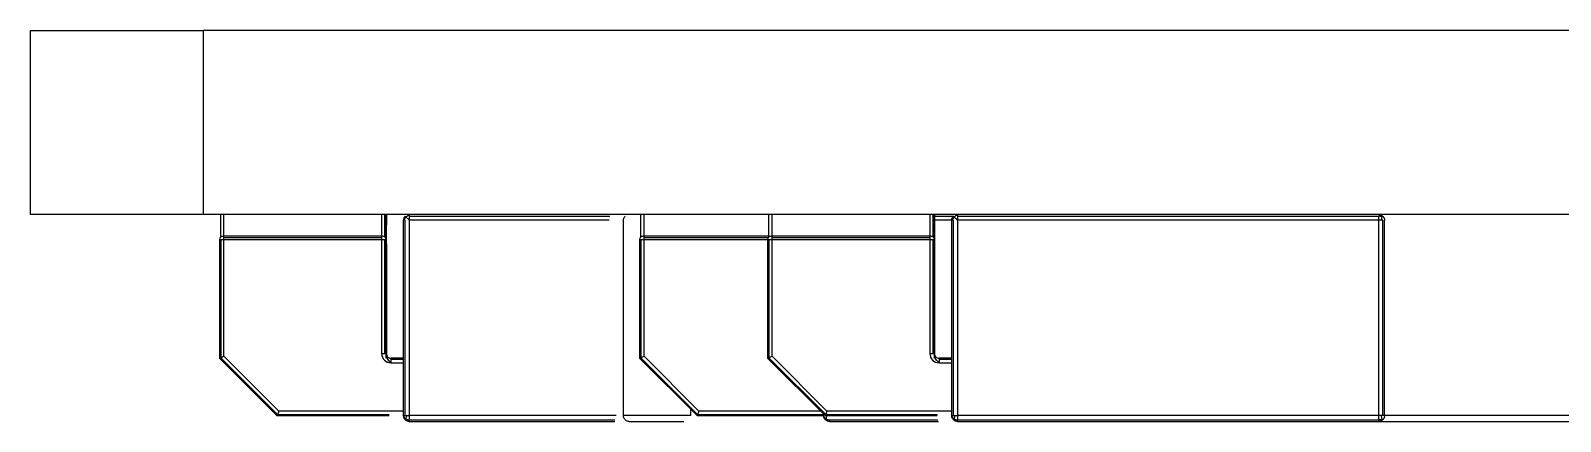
# Model space of a CAD drawing. Header units: millimetres. Extents: x 172 to 597, y 625 to 806.
# Drawn here: x 174.46 to 187.75, y 625.36 to 628.76 of the extents above; entities that cross this region are included whole.
import ezdxf

# ---------------------------------------------------------------- set-up
doc = ezdxf.new("R2010")
doc.units = ezdxf.units.MM

msp = doc.modelspace()

# ---------------------------------------------------------------- linework, layer by layer
at = {"color": 7, "linetype": 'Continuous', "lineweight": 25}
for p, q in [((174.461, 627.162), (174.461, 628.762)), ((174.461, 628.762), (175.961, 628.762)), ((175.961, 628.762), (175.961, 627.162)), ((520.623, 628.762), (175.961, 628.762)), ((175.961, 627.162), (174.461, 627.162)), ((520.623, 627.162), (175.961, 627.162)), ((176.113, 626.965), (176.113, 627.162)), ((177.551, 627.162), (177.551, 627.102)), ((177.551, 627.162), (177.551, 627.102)), ((177.551, 627.162), (177.551, 626.905)), ((177.551, 627.102), (177.551, 627.101)), ((177.552, 627.102), (177.551, 627.102)), ((177.551, 627.102), (177.551, 627.102)), ((177.551, 627.008), (177.551, 627.102)), ((177.551, 627.102), (177.551, 627.102)), ((177.552, 627.162), (177.552, 627.072)), ((177.552, 627.008), (177.552, 627.102)), ((177.701, 625.412), (177.701, 627.112)), ((177.716, 625.412), (177.716, 627.112)), ((177.751, 627.112), (177.751, 625.412)), ((179.612, 625.412), (179.612, 627.112)), ((179.763, 626.965), (179.763, 627.162)), ((180.875, 626.965), (180.875, 627.162)), ((182.314, 627.162), (182.314, 627.102)), ((182.314, 627.162), (182.314, 626.905)), ((182.314, 627.102), (182.314, 627.102)), ((182.314, 627.008), (182.314, 627.102)), ((182.314, 627.102), (182.314, 627.102)), ((182.464, 625.412), (182.464, 627.112)), ((182.478, 625.412), (182.478, 627.112)), ((186.174, 627.112), (182.513, 627.112)), ((182.513, 627.112), (182.513, 625.412)), ((182.513, 627.147), (186.174, 627.147)), ((186.174, 625.412), (186.174, 627.112)), ((186.209, 625.412), (186.209, 627.112)), ((176.101, 626.945), (176.113, 626.945)), ((176.101, 626.945), (176.101, 625.912)), ((176.113, 626.945), (176.113, 625.916)), ((176.113, 626.945), (176.141, 626.945)), ((177.511, 626.973), (176.141, 626.973)), ((177.511, 626.96), (176.141, 626.96)), ((176.141, 626.945), (177.511, 626.945)), ((176.141, 625.928), (176.141, 626.945)), ((177.511, 626.945), (177.511, 625.952)), ((177.511, 626.945), (177.539, 626.945)), ((177.539, 626.945), (177.551, 626.945)), ((177.539, 625.952), (177.539, 626.945)), ((177.551, 627.061), (177.551, 626.923)), ((177.551, 625.952), (177.551, 626.945)), ((179.751, 626.945), (179.763, 626.945)), ((179.751, 626.945), (179.751, 625.912)), ((179.763, 626.945), (179.791, 626.945)), ((179.763, 626.945), (179.763, 625.916)), ((179.791, 625.928), (179.791, 626.945)), ((180.864, 626.945), (180.875, 626.945)), ((180.864, 626.945), (180.864, 625.912)), ((180.875, 626.945), (180.904, 626.945)), ((180.875, 626.945), (180.875, 625.916)), ((182.274, 626.973), (180.904, 626.973)), ((182.274, 626.96), (180.904, 626.96)), ((180.904, 626.945), (182.274, 626.945)), ((180.904, 625.928), (180.904, 626.945)), ((182.274, 626.945), (182.274, 625.952)), ((182.274, 626.945), (182.302, 626.945)), ((182.302, 626.945), (182.314, 626.945)), ((182.302, 625.952), (182.302, 626.945)), ((182.314, 627.061), (182.314, 626.923)), ((182.314, 625.952), (182.314, 626.945)), ((177.551, 625.912), (177.551, 626.91)), ((177.551, 626.905), (177.551, 625.912)), ((177.551, 626.895), (177.551, 625.941)), ((177.552, 625.939), (177.552, 626.91)), ((177.552, 626.905), (177.552, 625.939)), ((182.314, 625.912), (182.314, 626.91)), ((182.314, 626.905), (182.314, 625.912)), ((182.314, 626.895), (182.314, 625.941)), ((176.101, 625.912), (176.601, 625.412)), ((176.606, 625.423), (176.113, 625.916)), ((176.618, 625.452), (176.141, 625.928)), ((177.511, 625.952), (177.539, 625.952)), ((177.539, 625.952), (177.551, 625.952)), ((177.551, 625.952), (177.551, 625.952)), ((177.563, 625.923), (177.563, 625.923)), ((177.563, 625.923), (177.563, 625.923)), ((177.701, 625.912), (177.591, 625.912)), ((179.751, 625.912), (180.251, 625.412)), ((180.256, 625.423), (179.763, 625.916)), ((180.268, 625.452), (179.791, 625.928)), ((180.864, 625.912), (181.364, 625.412)), ((181.369, 625.423), (180.875, 625.916)), ((181.38, 625.452), (180.904, 625.928)), ((182.274, 625.952), (182.302, 625.952)), ((182.302, 625.952), (182.314, 625.952)), ((182.314, 625.952), (182.314, 625.952)), ((182.325, 625.923), (182.325, 625.923)), ((182.464, 625.912), (182.354, 625.912)), ((176.601, 625.412), (177.576, 625.412)), ((177.751, 625.362), (179.537, 625.362)), ((180.251, 625.412), (181.351, 625.412)), ((181.351, 625.412), (181.351, 625.424)), ((181.364, 625.412), (182.338, 625.412)), ((181.401, 625.362), (182.348, 625.362)), ((186.174, 625.412), (182.513, 625.412)), ((182.513, 625.376), (186.174, 625.376)), ((182.513, 625.362), (186.174, 625.362))]:
    msp.add_line(p, q, dxfattribs=at)
at = {"color": 8, "linetype": 'Continuous', "lineweight": 25}
for p, q in [((176.141, 626.973), (176.141, 627.162)), ((177.511, 627.162), (177.511, 626.973)), ((177.539, 626.965), (177.539, 627.162)), ((177.551, 627.102), (177.551, 627.162)), ((177.551, 626.945), (177.551, 627.162)), ((177.551, 627.102), (177.551, 627.162)), ((177.751, 627.147), (179.492, 627.147)), ((179.487, 627.112), (177.751, 627.112)), ((179.791, 626.973), (179.791, 627.162)), ((180.904, 626.973), (180.904, 627.162)), ((182.274, 627.162), (182.274, 626.973)), ((182.302, 626.965), (182.302, 627.162)), ((182.314, 626.945), (182.314, 627.162)), ((182.314, 627.102), (182.314, 627.162)), ((182.314, 627.147), (182.478, 627.147)), ((182.464, 627.112), (182.314, 627.112)), ((180.875, 626.973), (179.791, 626.973)), ((180.876, 626.96), (179.791, 626.96)), ((179.791, 626.945), (180.864, 626.945)), ((177.701, 625.9), (177.591, 625.9)), ((182.464, 625.9), (182.354, 625.9)), ((177.591, 625.872), (177.701, 625.872)), ((182.354, 625.872), (182.464, 625.872)), ((176.606, 625.423), (177.576, 625.423)), ((177.701, 625.452), (176.618, 625.452)), ((179.547, 625.412), (177.751, 625.412)), ((177.751, 625.376), (179.538, 625.376)), ((180.198, 625.412), (180.198, 625.465)), ((180.256, 625.423), (181.351, 625.423)), ((181.324, 625.452), (180.268, 625.452)), ((181.369, 625.423), (182.339, 625.423)), ((182.464, 625.452), (181.38, 625.452)), ((181.401, 625.376), (182.343, 625.376))]:
    msp.add_line(p, q, dxfattribs=at)
at = {"color": 7, "linetype": 'Continuous', "lineweight": 25, "flags": 128}
for points in [[(177.751, 627.112), (177.747, 627.116), (177.743, 627.12), (177.739, 627.124), (177.735, 627.128), (177.731, 627.132), (177.728, 627.135), (177.725, 627.138), (177.722, 627.141)], [(182.513, 627.112), (182.509, 627.116), (182.505, 627.12), (182.501, 627.124), (182.497, 627.128), (182.494, 627.132), (182.49, 627.135), (182.487, 627.138), (182.485, 627.141)], [(186.224, 625.412), (186.224, 626.364), (186.224, 627.112)], [(176.141, 626.96), (176.141, 626.962), (176.141, 626.964), (176.141, 626.966), (176.141, 626.967), (176.141, 626.969), (176.141, 626.97), (176.141, 626.972), (176.141, 626.973)], [(176.141, 626.945), (176.141, 626.947), (176.141, 626.949), (176.141, 626.951), (176.141, 626.953), (176.141, 626.955), (176.141, 626.957), (176.141, 626.959), (176.141, 626.96)], [(177.511, 626.973), (177.511, 626.972), (177.511, 626.97), (177.511, 626.969), (177.511, 626.967), (177.511, 626.966), (177.511, 626.964), (177.511, 626.962), (177.511, 626.96)], [(177.511, 626.96), (177.511, 626.959), (177.511, 626.957), (177.511, 626.955), (177.511, 626.953), (177.511, 626.951), (177.511, 626.949), (177.511, 626.947), (177.511, 626.945)], [(179.791, 626.96), (179.791, 626.962), (179.791, 626.964), (179.791, 626.966), (179.791, 626.967), (179.791, 626.969), (179.791, 626.97), (179.791, 626.972), (179.791, 626.973)], [(179.791, 626.945), (179.791, 626.947), (179.791, 626.949), (179.791, 626.951), (179.791, 626.953), (179.791, 626.955), (179.791, 626.957), (179.791, 626.959), (179.791, 626.96)], [(180.904, 626.96), (180.904, 626.962), (180.904, 626.964), (180.904, 626.966), (180.904, 626.967), (180.904, 626.969), (180.904, 626.97), (180.904, 626.972), (180.904, 626.973)], [(180.904, 626.945), (180.904, 626.947), (180.904, 626.949), (180.904, 626.951), (180.904, 626.953), (180.904, 626.955), (180.904, 626.957), (180.904, 626.959), (180.904, 626.96)], [(182.274, 626.973), (182.274, 626.972), (182.274, 626.97), (182.274, 626.969), (182.274, 626.967), (182.274, 626.966), (182.274, 626.964), (182.274, 626.962), (182.274, 626.96)], [(182.274, 626.96), (182.274, 626.959), (182.274, 626.957), (182.274, 626.955), (182.274, 626.953), (182.274, 626.951), (182.274, 626.949), (182.274, 626.947), (182.274, 626.945)], [(177.551, 626.923), (177.551, 626.922), (177.551, 626.92), (177.551, 626.919), (177.551, 626.917), (177.551, 626.916), (177.551, 626.914), (177.551, 626.912), (177.551, 626.91)], [(177.551, 626.91), (177.551, 626.909), (177.551, 626.907), (177.551, 626.905), (177.551, 626.903), (177.551, 626.901), (177.551, 626.899), (177.551, 626.897), (177.551, 626.895)], [(182.314, 626.923), (182.314, 626.922), (182.314, 626.92), (182.314, 626.919), (182.314, 626.917), (182.314, 626.916), (182.314, 626.914), (182.314, 626.912), (182.314, 626.91)], [(182.314, 626.91), (182.314, 626.909), (182.314, 626.907), (182.314, 626.905), (182.314, 626.903), (182.314, 626.901), (182.314, 626.899), (182.314, 626.897), (182.314, 626.895)], [(177.591, 625.9), (177.591, 625.897), (177.591, 625.894), (177.591, 625.891), (177.591, 625.887), (177.591, 625.883), (177.591, 625.879), (177.591, 625.876), (177.591, 625.872)], [(182.354, 625.9), (182.354, 625.897), (182.354, 625.894), (182.354, 625.891), (182.354, 625.887), (182.354, 625.883), (182.354, 625.879), (182.354, 625.876), (182.354, 625.872)]]:
    msp.add_lwpolyline(points, dxfattribs=at)
at = {"color": 7, "linetype": 'Continuous', "lineweight": 25}
for centre, radius, start, end in [((177.762, 627.1), 0.0572, 134.5101, 167.9429), ((183.752, 633.172), 8.528, 224.9463, 225.0079), ((177.763, 627.1), 0.0572, 102.0479, 135.4944), ((182.525, 627.1), 0.0572, 134.5101, 167.9429), ((188.514, 633.172), 8.528, 224.9463, 225.0079), ((182.525, 627.1), 0.0572, 102.0479, 135.4944), ((186.175, 627.081), 0.0659, 64.7745, 90.4684), ((186.186, 627.143), 0.0174, 351.691, 51.8998), ((186.12, 627.143), 0.0823, 337.3976, 357.8999), ((176.126, 626.944), 0.025, 122.0784, 177.2146), ((176.14, 626.924), 0.0495, 88.9984, 123.6531), ((177.512, 626.924), 0.0495, 56.3519, 90.9999), ((177.526, 626.944), 0.0251, 2.8088, 57.9289), ((179.776, 626.944), 0.025, 122.0784, 177.2146), ((179.79, 626.924), 0.0495, 88.9984, 123.6531), ((180.889, 626.944), 0.025, 122.0784, 177.2146), ((180.903, 626.924), 0.0495, 88.9984, 123.6531), ((182.275, 626.924), 0.0495, 56.3519, 90.9999), ((182.289, 626.944), 0.0251, 2.8088, 57.9289), ((177.591, 625.952), 0.08, 180, 270), ((177.591, 625.952), 0.04, 180, 225), ((177.591, 625.952), 0.04, 180, 225), ((177.591, 625.952), 0.04, 225, 270), ((177.591, 625.952), 0.04, 225, 270), ((177.591, 625.952), 0.04, 225, 270), ((187.233, 625.902), 9.642, 179.9404, 180.01), ((182.354, 625.952), 0.08, 180, 270), ((182.354, 625.952), 0.04, 180, 225), ((182.354, 625.952), 0.04, 180, 225), ((182.354, 625.952), 0.04, 225, 270), ((182.354, 625.952), 0.04, 225, 270), ((191.996, 625.902), 9.642, 179.9404, 180.01), ((177.735, 625.414), 0.0339, 184.4034, 247.9953), ((177.803, 625.38), 0.0813, 156.8233, 177.7827), ((177.75, 625.441), 0.0651, 244.1889, 270.4772), ((177.739, 625.38), 0.0167, 171.5281, 233.1122), ((181.385, 625.414), 0.0339, 184.4034, 247.9953), ((181.453, 625.38), 0.0813, 156.8234, 177.7826), ((181.401, 625.441), 0.0651, 244.1889, 270.4772), ((181.389, 625.38), 0.0167, 171.4958, 233.1446), ((182.497, 625.414), 0.0339, 184.4034, 247.9953), ((182.501, 625.38), 0.0167, 171.5281, 233.1122), ((182.566, 625.38), 0.0813, 156.8233, 177.7827), ((182.513, 625.441), 0.0651, 244.1889, 270.4772), ((186.175, 625.443), 0.0659, 269.5316, 295.2255), ((186.12, 625.38), 0.0825, 2.1142, 22.6812), ((186.186, 625.381), 0.0174, 308.1093, 8.3068)]:
    msp.add_arc(centre, radius, start, end, dxfattribs=at)
for points, knots in [([(177.539, 627.073), (177.542, 627.077), (177.55, 627.086), (177.551, 627.096), (177.551, 627.102)], [0, 0, 0, 0, 0.389886, 1, 1, 1, 1]), ([(177.551, 627.102), (177.551, 627.097), (177.551, 627.089), (177.551, 627.076), (177.551, 627.065), (177.551, 627.061)], [0, 0, 0, 0, 0.542423, 0.792924, 1, 1, 1, 1]), ([(177.551, 627.102), (177.551, 627.097), (177.551, 627.089), (177.551, 627.076), (177.551, 627.065), (177.551, 627.061)], [0, 0, 0, 0, 0.542423, 0.792924, 1, 1, 1, 1]), ([(177.706, 627.112), (177.705, 627.112), (177.702, 627.112), (177.701, 627.112), (177.701, 627.112)], [0, 0, 0, 0, 0.55974, 1, 1, 1, 1]), ([(177.716, 627.112), (177.714, 627.112), (177.71, 627.112), (177.707, 627.112), (177.706, 627.112)], [0, 0, 0, 0, 0.559874, 1, 1, 1, 1]), ([(177.751, 627.162), (177.751, 627.161), (177.751, 627.161), (177.751, 627.158), (177.751, 627.156)], [0, 0, 0, 0, 0.55974, 1, 1, 1, 1]), ([(177.751, 627.156), (177.751, 627.155), (177.751, 627.152), (177.751, 627.149), (177.751, 627.147)], [0, 0, 0, 0, 0.559874, 1, 1, 1, 1]), ([(182.302, 627.073), (182.305, 627.077), (182.312, 627.086), (182.313, 627.096), (182.314, 627.102)], [0, 0, 0, 0, 0.389886, 1, 1, 1, 1]), ([(182.314, 627.102), (182.314, 627.097), (182.314, 627.089), (182.314, 627.076), (182.314, 627.065), (182.314, 627.061)], [0, 0, 0, 0, 0.542423, 0.792924, 1, 1, 1, 1]), ([(182.469, 627.112), (182.467, 627.112), (182.464, 627.112), (182.464, 627.112), (182.464, 627.112)], [0, 0, 0, 0, 0.55974, 1, 1, 1, 1]), ([(182.478, 627.112), (182.476, 627.112), (182.472, 627.112), (182.47, 627.112), (182.469, 627.112)], [0, 0, 0, 0, 0.559874, 1, 1, 1, 1]), ([(182.513, 627.162), (182.513, 627.161), (182.513, 627.161), (182.513, 627.158), (182.513, 627.156)], [0, 0, 0, 0, 0.55974, 1, 1, 1, 1]), ([(182.513, 627.156), (182.513, 627.155), (182.513, 627.152), (182.513, 627.149), (182.513, 627.147)], [0, 0, 0, 0, 0.559874, 1, 1, 1, 1]), ([(186.174, 627.162), (186.178, 627.161), (186.186, 627.161), (186.193, 627.158), (186.196, 627.156)], [0, 0, 0, 0, 0.559746, 1, 1, 1, 1]), ([(186.196, 627.112), (186.192, 627.112), (186.185, 627.112), (186.178, 627.112), (186.174, 627.112)], [0, 0, 0, 0, 0.5597408, 1, 1, 1, 1]), ([(186.209, 627.112), (186.207, 627.112), (186.203, 627.112), (186.198, 627.112), (186.196, 627.112)], [0, 0, 0, 0, 0.559883, 1, 1, 1, 1]), ([(177.551, 626.91), (177.551, 626.917), (177.551, 626.933), (177.551, 626.967), (177.551, 626.991), (177.551, 627.008)], [0, 0, 0, 0, 0.201752, 0.44877, 1, 1, 1, 1]), ([(182.314, 626.91), (182.314, 626.917), (182.314, 626.933), (182.314, 626.967), (182.314, 626.991), (182.314, 627.008)], [0, 0, 0, 0, 0.201752, 0.44877, 1, 1, 1, 1]), ([(176.101, 625.912), (176.102, 625.912), (176.103, 625.912), (176.11, 625.915), (176.113, 625.916)], [0, 0, 0, 0, 0.554193, 1, 1, 1, 1]), ([(176.113, 625.916), (176.118, 625.918), (176.126, 625.922), (176.137, 625.926), (176.141, 625.928)], [0, 0, 0, 0, 0.55524, 1, 1, 1, 1]), ([(177.591, 625.872), (177.581, 625.881), (177.567, 625.896), (177.553, 625.92), (177.552, 625.934), (177.551, 625.941)], [0, 0, 0, 0, 0.5049033, 0.750087, 1, 1, 1, 1]), ([(179.751, 625.912), (179.752, 625.912), (179.753, 625.912), (179.76, 625.915), (179.763, 625.916)], [0, 0, 0, 0, 0.554193, 1, 1, 1, 1]), ([(179.763, 625.916), (179.768, 625.918), (179.776, 625.922), (179.787, 625.926), (179.791, 625.928)], [0, 0, 0, 0, 0.55524, 1, 1, 1, 1]), ([(180.864, 625.912), (180.864, 625.912), (180.866, 625.912), (180.872, 625.915), (180.875, 625.916)], [0, 0, 0, 0, 0.554193, 1, 1, 1, 1]), ([(180.875, 625.916), (180.88, 625.918), (180.889, 625.922), (180.899, 625.926), (180.904, 625.928)], [0, 0, 0, 0, 0.55524, 1, 1, 1, 1]), ([(182.354, 625.872), (182.344, 625.881), (182.329, 625.896), (182.316, 625.92), (182.314, 625.934), (182.314, 625.941)], [0, 0, 0, 0, 0.504903, 0.750087, 1, 1, 1, 1]), ([(176.606, 625.423), (176.604, 625.42), (176.602, 625.413), (176.601, 625.412), (176.601, 625.412)], [0, 0, 0, 0, 0.56529, 1, 1, 1, 1]), ([(176.618, 625.452), (176.615, 625.446), (176.611, 625.435), (176.607, 625.427), (176.606, 625.423)], [0, 0, 0, 0, 0.565249, 1, 1, 1, 1]), ([(177.716, 625.412), (177.718, 625.412), (177.722, 625.412), (177.727, 625.412), (177.729, 625.412)], [0, 0, 0, 0, 0.559874, 1, 1, 1, 1]), ([(177.729, 625.367), (177.726, 625.368), (177.721, 625.371), (177.717, 625.375), (177.716, 625.376)], [0, 0, 0, 0, 0.559874, 1, 1, 1, 1]), ([(177.729, 625.412), (177.733, 625.412), (177.74, 625.412), (177.748, 625.412), (177.751, 625.412)], [0, 0, 0, 0, 0.5597405, 1, 1, 1, 1]), ([(177.751, 625.362), (177.747, 625.362), (177.739, 625.362), (177.732, 625.366), (177.729, 625.367)], [0, 0, 0, 0, 0.55974, 1, 1, 1, 1]), ([(179.662, 625.362), (179.688, 625.362), (179.728, 625.362), (180.029, 625.362), (180.136, 625.362)], [0, 0, 0, 0, 0.644059, 1, 1, 1, 1]), ([(180.256, 625.423), (180.255, 625.42), (180.252, 625.413), (180.251, 625.412), (180.251, 625.412)], [0, 0, 0, 0, 0.56529, 1, 1, 1, 1]), ([(180.268, 625.452), (180.265, 625.446), (180.261, 625.435), (180.258, 625.427), (180.256, 625.423)], [0, 0, 0, 0, 0.565249, 1, 1, 1, 1]), ([(181.369, 625.423), (181.367, 625.42), (181.364, 625.413), (181.364, 625.412), (181.364, 625.412)], [0, 0, 0, 0, 0.56529, 1, 1, 1, 1]), ([(181.379, 625.367), (181.376, 625.368), (181.371, 625.371), (181.367, 625.375), (181.366, 625.376)], [0, 0, 0, 0, 0.559874, 1, 1, 1, 1]), ([(181.38, 625.452), (181.378, 625.446), (181.373, 625.435), (181.37, 625.427), (181.369, 625.423)], [0, 0, 0, 0, 0.565249, 1, 1, 1, 1]), ([(181.401, 625.362), (181.397, 625.362), (181.389, 625.362), (181.382, 625.366), (181.379, 625.367)], [0, 0, 0, 0, 0.55974, 1, 1, 1, 1]), ([(182.478, 625.412), (182.48, 625.412), (182.484, 625.412), (182.489, 625.412), (182.491, 625.412)], [0, 0, 0, 0, 0.559874, 1, 1, 1, 1]), ([(182.491, 625.367), (182.489, 625.368), (182.484, 625.371), (182.48, 625.375), (182.478, 625.376)], [0, 0, 0, 0, 0.559874, 1, 1, 1, 1]), ([(182.491, 625.412), (182.495, 625.412), (182.502, 625.412), (182.51, 625.412), (182.513, 625.412)], [0, 0, 0, 0, 0.55974, 1, 1, 1, 1]), ([(182.513, 625.362), (182.509, 625.362), (182.501, 625.362), (182.494, 625.366), (182.491, 625.367)], [0, 0, 0, 0, 0.55974, 1, 1, 1, 1]), ([(186.196, 625.412), (186.193, 625.412), (186.186, 625.412), (186.178, 625.412), (186.174, 625.412)], [0, 0, 0, 0, 0.501901, 1, 1, 1, 1]), ([(186.196, 625.367), (186.192, 625.365), (186.185, 625.362), (186.178, 625.362), (186.174, 625.362)], [0, 0, 0, 0, 0.559746, 1, 1, 1, 1]), ([(186.174, 625.362), (186.217, 625.362), (186.302, 625.362), (186.822, 625.362), (187.454, 625.362), (187.894, 625.362), (188.114, 625.362)], [0, 0, 0, 0, 0.279633, 0.559261, 0.779629, 1, 1, 1, 1]), ([(186.209, 625.412), (186.207, 625.412), (186.203, 625.412), (186.198, 625.412), (186.196, 625.412)], [0, 0, 0, 0, 0.590302, 1, 1, 1, 1]), ([(186.224, 625.412), (186.224, 625.407), (186.223, 625.398), (186.217, 625.385), (186.208, 625.374), (186.2, 625.369), (186.196, 625.367)], [0, 0, 0, 0, 0.25, 0.5, 0.75, 1, 1, 1, 1]), ([(188.114, 625.412), (187.87, 625.412), (187.383, 625.412), (186.765, 625.412), (186.326, 625.412), (186.258, 625.412), (186.224, 625.412)], [0, 0, 0, 0, 0.25, 0.5, 0.75, 1, 1, 1, 1])]:
    msp.add_open_spline(points, degree=3, knots=knots, dxfattribs=at)
for points in [[(177.701, 627.112), (177.701, 627.115), (177.702, 627.121), (177.705, 627.131), (177.709, 627.14), (177.713, 627.145), (177.716, 627.147)], [(177.751, 627.147), (177.751, 627.145), (177.751, 627.14), (177.751, 627.131), (177.751, 627.121), (177.751, 627.115), (177.751, 627.112)], [(179.612, 627.112), (179.613, 627.115), (179.613, 627.121), (179.616, 627.131), (179.62, 627.14), (179.625, 627.145), (179.627, 627.147)], [(182.464, 627.112), (182.464, 627.115), (182.464, 627.121), (182.467, 627.131), (182.472, 627.14), (182.476, 627.145), (182.478, 627.147)], [(182.513, 627.147), (182.513, 627.145), (182.513, 627.14), (182.513, 627.131), (182.513, 627.121), (182.513, 627.115), (182.513, 627.112)], [(186.174, 627.112), (186.174, 627.115), (186.174, 627.121), (186.174, 627.131), (186.174, 627.139), (186.174, 627.144), (186.174, 627.147)], [(186.196, 627.156), (186.2, 627.154), (186.208, 627.149), (186.217, 627.138), (186.223, 627.126), (186.224, 627.116), (186.224, 627.112)], [(177.701, 625.412), (177.701, 625.412), (177.702, 625.412), (177.705, 625.412), (177.709, 625.412), (177.713, 625.412), (177.716, 625.412)], [(177.716, 625.376), (177.713, 625.379), (177.709, 625.384), (177.705, 625.392), (177.702, 625.402), (177.701, 625.408), (177.701, 625.412)], [(177.751, 625.412), (177.751, 625.408), (177.751, 625.402), (177.751, 625.392), (177.751, 625.384), (177.751, 625.379), (177.751, 625.376)], [(177.751, 625.376), (177.751, 625.374), (177.751, 625.37), (177.751, 625.365), (177.751, 625.362), (177.751, 625.362), (177.751, 625.362)], [(179.627, 625.376), (179.625, 625.379), (179.62, 625.384), (179.616, 625.392), (179.613, 625.402), (179.613, 625.408), (179.612, 625.412)], [(180.198, 625.412), (180.111, 625.412), (179.936, 625.412), (179.754, 625.412), (179.635, 625.412), (179.62, 625.412), (179.612, 625.412)], [(179.662, 625.362), (179.659, 625.362), (179.653, 625.362), (179.643, 625.365), (179.634, 625.37), (179.629, 625.374), (179.627, 625.376)], [(181.366, 625.376), (181.364, 625.379), (181.359, 625.384), (181.355, 625.392), (181.352, 625.402), (181.351, 625.408), (181.351, 625.412)], [(181.401, 625.376), (181.401, 625.374), (181.401, 625.37), (181.401, 625.365), (181.401, 625.362), (181.401, 625.362), (181.401, 625.362)], [(182.464, 625.412), (182.464, 625.412), (182.464, 625.412), (182.467, 625.412), (182.472, 625.412), (182.476, 625.412), (182.478, 625.412)], [(182.478, 625.376), (182.476, 625.379), (182.472, 625.384), (182.467, 625.392), (182.464, 625.402), (182.464, 625.408), (182.464, 625.412)], [(182.513, 625.412), (182.513, 625.408), (182.513, 625.402), (182.513, 625.392), (182.513, 625.384), (182.513, 625.379), (182.513, 625.376)], [(182.513, 625.376), (182.513, 625.374), (182.513, 625.37), (182.513, 625.365), (182.513, 625.362), (182.513, 625.362), (182.513, 625.362)], [(186.174, 625.377), (186.174, 625.379), (186.174, 625.384), (186.174, 625.393), (186.174, 625.402), (186.174, 625.408), (186.174, 625.412)], [(186.174, 625.362), (186.174, 625.362), (186.174, 625.362), (186.174, 625.365), (186.174, 625.37), (186.174, 625.374), (186.174, 625.377)], [(186.224, 625.412), (186.224, 625.412), (186.223, 625.412), (186.22, 625.412), (186.216, 625.412), (186.211, 625.412), (186.209, 625.412)]]:
    msp.add_open_spline(points, degree=3, dxfattribs=at)

doc.saveas('drawing.dxf')
